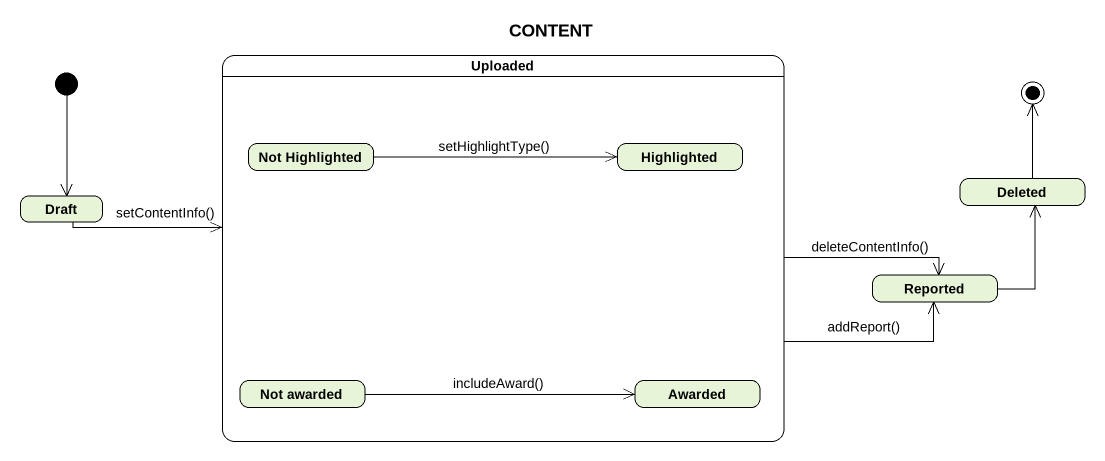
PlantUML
@startuml
title CONTENT
hide empty description
state Uploaded {
  state "Not Highlighted" as Not_Highlighted
  state Highlighted
  state "Not awarded" as Not_awarded
  state Awarded
}
state Draft
state Deleted
state Reported
[*] --> Draft
Uploaded -right-> Reported : addReport()
Uploaded -right-> Reported : deleteContentInfo()
Not_Highlighted -right-> Highlighted : setHighlightType()
Draft -right-> Uploaded : setContentInfo()
Reported -up-> Deleted
Not_awarded -right-> Awarded : includeAward()
Deleted -up-> [*]
@enduml
